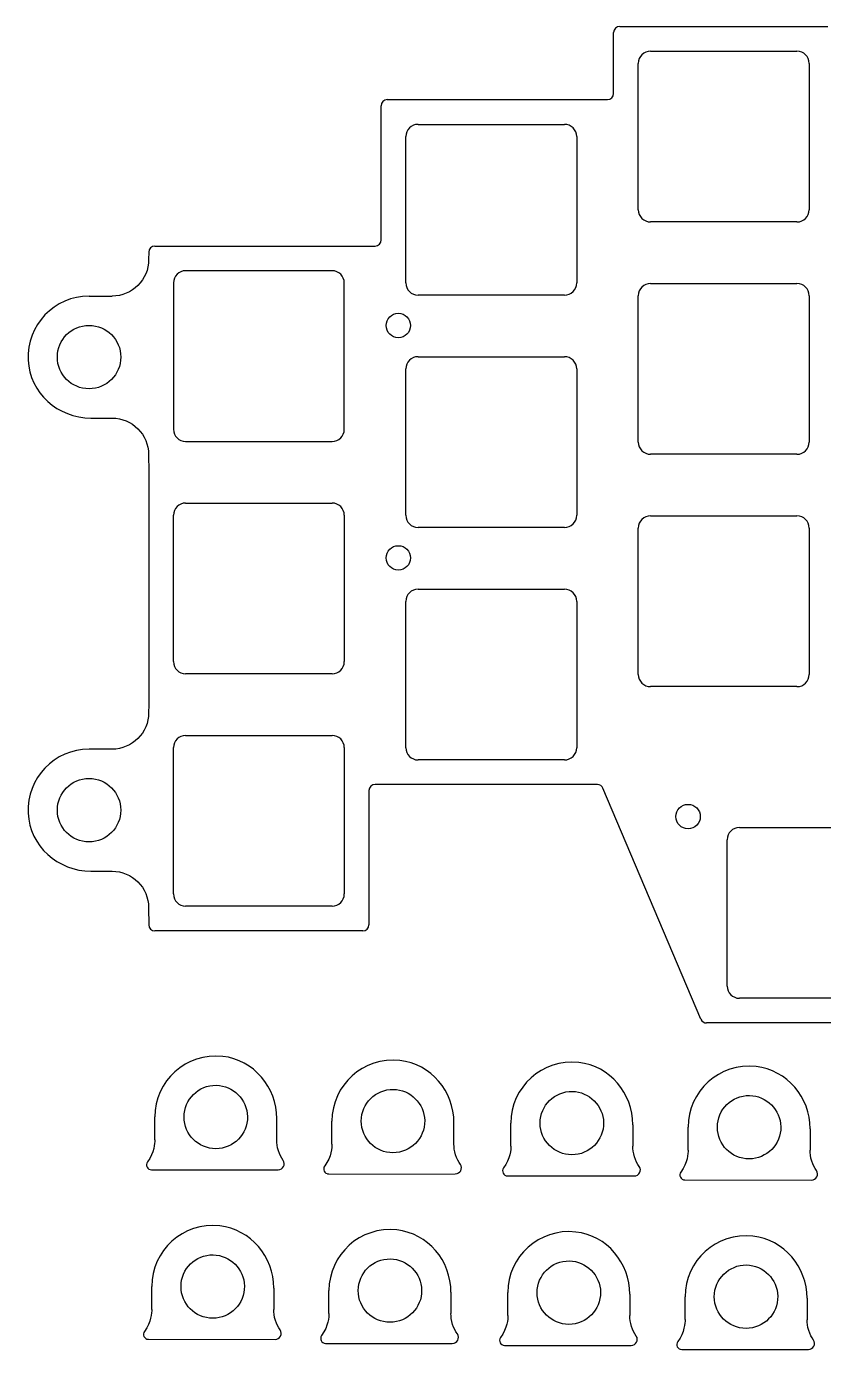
# Model space of a CAD drawing. Extents: x -57 to 196, y -181 to 29.
# Drawn here: x -57.1 to 8.2, y -80.4 to 28.1 of the extents above; entities that cross this region are included whole.
import ezdxf

# ---------------------------------------------------------------- set-up
doc = ezdxf.new("R2010")
doc.units = 0
for name, color, linetype in [('Edge206', 7, 'CONTINUOUS'), ('Edge207', 7, 'CONTINUOUS'), ('Edge208', 7, 'CONTINUOUS'), ('Edge210', 7, 'CONTINUOUS'), ('Edge211', 7, 'CONTINUOUS'), ('Edge213', 7, 'CONTINUOUS'), ('Edge214', 7, 'CONTINUOUS'), ('Edge216', 7, 'CONTINUOUS'), ('Edge217', 7, 'CONTINUOUS'), ('Edge218', 7, 'CONTINUOUS'), ('Edge219', 7, 'CONTINUOUS'), ('Edge220', 7, 'CONTINUOUS'), ('Edge221', 7, 'CONTINUOUS'), ('Edge222', 7, 'CONTINUOUS'), ('Edge224', 7, 'CONTINUOUS'), ('Edge225', 7, 'CONTINUOUS'), ('Edge227', 7, 'CONTINUOUS'), ('Edge228', 7, 'CONTINUOUS'), ('Edge230', 7, 'CONTINUOUS'), ('Edge231', 7, 'CONTINUOUS'), ('Edge232', 7, 'CONTINUOUS'), ('Edge234', 7, 'CONTINUOUS'), ('Edge235', 7, 'CONTINUOUS'), ('Edge237', 7, 'CONTINUOUS'), ('Edge238', 7, 'CONTINUOUS'), ('Edge240', 7, 'CONTINUOUS'), ('Edge241', 7, 'CONTINUOUS'), ('Edge242', 7, 'CONTINUOUS'), ('Edge243', 7, 'CONTINUOUS'), ('Edge244', 7, 'CONTINUOUS'), ('Edge245', 7, 'CONTINUOUS'), ('Edge246', 7, 'CONTINUOUS'), ('Edge247', 7, 'CONTINUOUS'), ('Edge248', 7, 'CONTINUOUS'), ('Edge249', 7, 'CONTINUOUS'), ('Edge250', 7, 'CONTINUOUS'), ('Edge251', 7, 'CONTINUOUS'), ('Edge252', 7, 'CONTINUOUS'), ('Edge253', 7, 'CONTINUOUS'), ('Edge254', 7, 'CONTINUOUS'), ('Edge256', 7, 'CONTINUOUS'), ('Edge257', 7, 'CONTINUOUS'), ('Edge259', 7, 'CONTINUOUS'), ('Edge260', 7, 'CONTINUOUS'), ('Edge262', 7, 'CONTINUOUS'), ('Edge263', 7, 'CONTINUOUS'), ('Edge264', 7, 'CONTINUOUS'), ('Edge265', 7, 'CONTINUOUS'), ('Edge266', 7, 'CONTINUOUS'), ('Edge267', 7, 'CONTINUOUS'), ('Edge268', 7, 'CONTINUOUS'), ('Edge269', 7, 'CONTINUOUS'), ('Edge270', 7, 'CONTINUOUS'), ('Edge271', 7, 'CONTINUOUS'), ('Edge272', 7, 'CONTINUOUS'), ('Edge274', 7, 'CONTINUOUS'), ('Edge275', 7, 'CONTINUOUS'), ('Edge277', 7, 'CONTINUOUS'), ('Edge278', 7, 'CONTINUOUS'), ('Edge280', 7, 'CONTINUOUS'), ('Edge281', 7, 'CONTINUOUS'), ('Edge282', 7, 'CONTINUOUS'), ('Edge284', 7, 'CONTINUOUS'), ('Edge285', 7, 'CONTINUOUS'), ('Edge287', 7, 'CONTINUOUS'), ('Edge288', 7, 'CONTINUOUS'), ('Edge290', 7, 'CONTINUOUS'), ('Edge291', 7, 'CONTINUOUS'), ('Edge292', 7, 'CONTINUOUS'), ('Edge294', 7, 'CONTINUOUS'), ('Edge295', 7, 'CONTINUOUS'), ('Edge297', 7, 'CONTINUOUS'), ('Edge298', 7, 'CONTINUOUS'), ('Edge300', 7, 'CONTINUOUS'), ('Edge301', 7, 'CONTINUOUS'), ('Edge302', 7, 'CONTINUOUS'), ('Edge304', 7, 'CONTINUOUS'), ('Edge305', 7, 'CONTINUOUS'), ('Edge307', 7, 'CONTINUOUS'), ('Edge308', 7, 'CONTINUOUS'), ('Edge310', 7, 'CONTINUOUS'), ('Edge311', 7, 'CONTINUOUS'), ('Edge312', 7, 'CONTINUOUS'), ('Edge313', 7, 'CONTINUOUS'), ('Edge314', 7, 'CONTINUOUS'), ('Edge315', 7, 'CONTINUOUS'), ('Edge316', 7, 'CONTINUOUS'), ('Edge317', 7, 'CONTINUOUS'), ('Edge407', 7, 'CONTINUOUS'), ('Edge409', 7, 'CONTINUOUS'), ('Edge410', 7, 'CONTINUOUS'), ('Edge412', 7, 'CONTINUOUS'), ('Edge415', 7, 'CONTINUOUS'), ('Edge417', 7, 'CONTINUOUS'), ('Edge418', 7, 'CONTINUOUS'), ('Edge420', 7, 'CONTINUOUS'), ('Line003', 7, 'CONTINUOUS'), ('Line015', 7, 'CONTINUOUS'), ('Line016', 7, 'CONTINUOUS'), ('Line017', 7, 'CONTINUOUS'), ('Line018', 7, 'CONTINUOUS'), ('Line019', 7, 'CONTINUOUS'), ('Line020', 7, 'CONTINUOUS'), ('Line021', 7, 'CONTINUOUS'), ('Line022', 7, 'CONTINUOUS'), ('Line023', 7, 'CONTINUOUS'), ('Line024', 7, 'CONTINUOUS'), ('Line025', 7, 'CONTINUOUS'), ('Line026', 7, 'CONTINUOUS'), ('Line027', 7, 'CONTINUOUS'), ('Line028', 7, 'CONTINUOUS'), ('Line029', 7, 'CONTINUOUS'), ('Line030', 7, 'CONTINUOUS'), ('Line031', 7, 'CONTINUOUS'), ('Line032', 7, 'CONTINUOUS'), ('Line033', 7, 'CONTINUOUS'), ('Line034', 7, 'CONTINUOUS'), ('Line035', 7, 'CONTINUOUS'), ('Line036', 7, 'CONTINUOUS'), ('Line037', 7, 'CONTINUOUS'), ('Line038', 7, 'CONTINUOUS'), ('Line063', 7, 'CONTINUOUS'), ('Line064', 7, 'CONTINUOUS'), ('Line065', 7, 'CONTINUOUS'), ('Line066', 7, 'CONTINUOUS'), ('Line067', 7, 'CONTINUOUS'), ('Line068', 7, 'CONTINUOUS'), ('Line069', 7, 'CONTINUOUS'), ('Line070', 7, 'CONTINUOUS'), ('Shape066', 7, 'CONTINUOUS'), ('Shape067', 7, 'CONTINUOUS'), ('Shape068', 7, 'CONTINUOUS'), ('Shape069', 7, 'CONTINUOUS'), ('Shape070', 7, 'CONTINUOUS'), ('Shape071', 7, 'CONTINUOUS'), ('Shape072', 7, 'CONTINUOUS'), ('Shape073', 7, 'CONTINUOUS'), ('Shape074', 7, 'CONTINUOUS'), ('Shape075', 7, 'CONTINUOUS'), ('Shape076', 7, 'CONTINUOUS'), ('Shape077', 7, 'CONTINUOUS'), ('Shape078', 7, 'CONTINUOUS'), ('Shape080', 7, 'CONTINUOUS'), ('Shape081', 7, 'CONTINUOUS'), ('Shape082', 7, 'CONTINUOUS'), ('Shape083', 7, 'CONTINUOUS'), ('Shape084', 7, 'CONTINUOUS'), ('Shape085', 7, 'CONTINUOUS'), ('Shape086', 7, 'CONTINUOUS'), ('Shape087', 7, 'CONTINUOUS'), ('Shape088', 7, 'CONTINUOUS'), ('Shape089', 7, 'CONTINUOUS'), ('Shape090', 7, 'CONTINUOUS'), ('Shape091', 7, 'CONTINUOUS'), ('Shape092', 7, 'CONTINUOUS'), ('Shape109', 7, 'CONTINUOUS'), ('Shape110', 7, 'CONTINUOUS'), ('Shape112', 7, 'CONTINUOUS'), ('Shape113', 7, 'CONTINUOUS'), ('Shape114', 7, 'CONTINUOUS'), ('Shape115', 7, 'CONTINUOUS'), ('Shape116', 7, 'CONTINUOUS'), ('Shape117', 7, 'CONTINUOUS'), ('Shape118', 7, 'CONTINUOUS'), ('Shape119', 7, 'CONTINUOUS'), ('Shape120', 7, 'CONTINUOUS'), ('Shape121', 7, 'CONTINUOUS'), ('Shape122', 7, 'CONTINUOUS'), ('Shape123', 7, 'CONTINUOUS'), ('Shape124', 7, 'CONTINUOUS'), ('Shape125', 7, 'CONTINUOUS'), ('Shape126', 7, 'CONTINUOUS'), ('Shape127', 7, 'CONTINUOUS'), ('Shape128', 7, 'CONTINUOUS'), ('Shape129', 7, 'CONTINUOUS'), ('Shape130', 7, 'CONTINUOUS'), ('Shape131', 7, 'CONTINUOUS'), ('Shape132', 7, 'CONTINUOUS'), ('Shape133', 7, 'CONTINUOUS'), ('Shape134', 7, 'CONTINUOUS'), ('Shape135', 7, 'CONTINUOUS'), ('Shape136', 7, 'CONTINUOUS'), ('Shape137', 7, 'CONTINUOUS'), ('Shape138', 7, 'CONTINUOUS'), ('Shape139', 7, 'CONTINUOUS'), ('Shape140', 7, 'CONTINUOUS'), ('Shape144', 7, 'CONTINUOUS'), ('Shape193', 7, 'CONTINUOUS'), ('Shape194', 7, 'CONTINUOUS'), ('Shape195', 7, 'CONTINUOUS'), ('Shape196', 7, 'CONTINUOUS'), ('Shape197', 7, 'CONTINUOUS'), ('Shape198', 7, 'CONTINUOUS'), ('Shape199', 7, 'CONTINUOUS'), ('Shape200', 7, 'CONTINUOUS'), ('Shape201', 7, 'CONTINUOUS'), ('Shape202', 7, 'CONTINUOUS'), ('Shape203', 7, 'CONTINUOUS'), ('Shape204', 7, 'CONTINUOUS'), ('Shape205', 7, 'CONTINUOUS'), ('Shape206', 7, 'CONTINUOUS'), ('Shape207', 7, 'CONTINUOUS'), ('Shape208', 7, 'CONTINUOUS'), ('Shape209', 7, 'CONTINUOUS'), ('Shape210', 7, 'CONTINUOUS'), ('Shape211', 7, 'CONTINUOUS'), ('Shape212', 7, 'CONTINUOUS'), ('Shape213', 7, 'CONTINUOUS'), ('Shape214', 7, 'CONTINUOUS'), ('Shape215', 7, 'CONTINUOUS'), ('Shape216', 7, 'CONTINUOUS'), ('Shape217', 7, 'CONTINUOUS'), ('Shape218', 7, 'CONTINUOUS'), ('Shape219', 7, 'CONTINUOUS'), ('Shape220', 7, 'CONTINUOUS'), ('Shape221', 7, 'CONTINUOUS'), ('Shape222', 7, 'CONTINUOUS'), ('Shape223', 7, 'CONTINUOUS'), ('Shape224', 7, 'CONTINUOUS'), ('Shape225', 7, 'CONTINUOUS'), ('Shape226', 7, 'CONTINUOUS'), ('Shape227', 7, 'CONTINUOUS'), ('Shape228', 7, 'CONTINUOUS'), ('Shape229', 7, 'CONTINUOUS'), ('Shape230', 7, 'CONTINUOUS'), ('Shape231', 7, 'CONTINUOUS'), ('Shape232', 7, 'CONTINUOUS'), ('Shape249', 7, 'CONTINUOUS'), ('Shape250', 7, 'CONTINUOUS'), ('Shape251', 7, 'CONTINUOUS'), ('Shape252', 7, 'CONTINUOUS'), ('Shape253', 7, 'CONTINUOUS'), ('Shape254', 7, 'CONTINUOUS'), ('Shape255', 7, 'CONTINUOUS'), ('Shape256', 7, 'CONTINUOUS'), ('Wire008', 7, 'CONTINUOUS'), ('Wire010', 7, 'CONTINUOUS')]:
    doc.layers.add(name, color=color, linetype=linetype)

msp = doc.modelspace()

# ---------------------------------------------------------------- linework, layer by layer
at = {"layer": 'Edge206'}
msp.add_open_spline([(-36.5238, -65.6662), (-36.1252, -65.6662), (-35.8775, -65.2164), (-36.1072, -64.8904)], degree=3, dxfattribs=at)
at = {"layer": 'Edge207'}
msp.add_open_spline([(-36.1072, -64.8904), (-36.2638, -64.6689), (-36.4014, -64.4103), (-36.4974, -64.1108)], degree=3, dxfattribs=at)
at = {"layer": 'Edge208'}
msp.add_open_spline([(-36.4974, -64.1108), (-36.6036, -63.7785), (-36.6332, -63.4709), (-36.6321, -63.2186)], degree=3, dxfattribs=at)
at = {"layer": 'Edge210'}
msp.add_open_spline([(-36.6321, -61.4653), (-36.6321, -58.8985), (-38.5124, -56.6467), (-41.0634, -56.3652)], degree=3, dxfattribs=at)
at = {"layer": 'Edge211'}
msp.add_open_spline([(-41.0634, -56.3652), (-44.0793, -56.0325), (-46.632, -58.3852), (-46.632, -61.3341)], degree=3, dxfattribs=at)
at = {"layer": 'Edge213'}
msp.add_open_spline([(-46.632, -63.2162), (-46.6323, -63.4726), (-46.6655, -64.2572), (-47.2282, -65.0111)], degree=3, dxfattribs=at)
at = {"layer": 'Edge214'}
msp.add_open_spline([(-47.2282, -65.0111), (-47.4292, -65.2796), (-47.2377, -65.6627), (-46.9018, -65.6627)], degree=3, dxfattribs=at)
at = {"layer": 'Edge216'}
msp.add_open_spline([(-29.9568, -75.5662), (-29.9568, -74.118), (-28.7729, -72.9461), (-27.3198, -72.9665)], degree=3, dxfattribs=at)
at = {"layer": 'Edge217'}
msp.add_open_spline([(-27.3198, -72.9665), (-25.939, -72.9856), (-24.7763, -74.1484), (-24.7572, -75.5291)], degree=3, dxfattribs=at)
at = {"layer": 'Edge218'}
msp.add_open_spline([(-24.7572, -75.5291), (-24.7367, -76.9822), (-25.9083, -78.1661), (-27.3568, -78.1661)], degree=3, dxfattribs=at)
at = {"layer": 'Edge219'}
msp.add_open_spline([(-27.3568, -78.1661), (-28.7926, -78.1661), (-29.9568, -77.002), (-29.9568, -75.5662)], degree=3, dxfattribs=at)
at = {"layer": 'Edge220'}
msp.add_open_spline([(6.93741, -80.3993), (7.3364, -80.3993), (7.58405, -79.9495), (7.35439, -79.6235)], degree=3, dxfattribs=at)
at = {"layer": 'Edge221'}
msp.add_open_spline([(7.35439, -79.6235), (7.19776, -79.402), (7.05982, -79.1431), (6.96422, -78.8443)], degree=3, dxfattribs=at)
at = {"layer": 'Edge222'}
msp.add_open_spline([(6.96422, -78.8443), (6.85803, -78.5112), (6.82805, -78.2036), (6.82911, -77.9517)], degree=3, dxfattribs=at)
at = {"layer": 'Edge224'}
msp.add_open_spline([(6.82911, -76.1984), (6.82911, -73.6316), (4.94915, -71.3798), (2.39822, -71.0983)], degree=3, dxfattribs=at)
at = {"layer": 'Edge225'}
msp.add_open_spline([(2.39822, -71.0983), (-0.61803, -70.7656), (-3.17038, -73.1183), (-3.17038, -76.0668)], degree=3, dxfattribs=at)
at = {"layer": 'Edge227'}
msp.add_open_spline([(-3.17038, -77.9493), (-3.17073, -78.2054), (-3.20389, -78.9903), (-3.76658, -79.7442)], degree=3, dxfattribs=at)
at = {"layer": 'Edge228'}
msp.add_open_spline([(-3.76658, -79.7442), (-3.96766, -80.0127), (-3.7761, -80.3958), (-3.44061, -80.3958)], degree=3, dxfattribs=at)
at = {"layer": 'Edge230'}
msp.add_open_spline([(-36.7726, -79.5646), (-36.3736, -79.5649), (-36.1259, -79.1151), (-36.3559, -78.7891)], degree=3, dxfattribs=at)
at = {"layer": 'Edge231'}
msp.add_open_spline([(-36.3559, -78.7891), (-36.5126, -78.5676), (-36.6502, -78.3087), (-36.7458, -78.0095)], degree=3, dxfattribs=at)
at = {"layer": 'Edge232'}
msp.add_open_spline([(-36.7458, -78.0095), (-36.8519, -77.6768), (-36.8819, -77.3692), (-36.8809, -77.1173)], degree=3, dxfattribs=at)
at = {"layer": 'Edge234'}
msp.add_open_spline([(-36.8809, -75.3637), (-36.8809, -72.7972), (-38.7608, -70.5454), (-41.3121, -70.2639)], degree=3, dxfattribs=at)
at = {"layer": 'Edge235'}
msp.add_open_spline([(-41.3121, -70.2639), (-44.328, -69.9309), (-46.8807, -72.2836), (-46.8807, -75.2324)], degree=3, dxfattribs=at)
at = {"layer": 'Edge237'}
msp.add_open_spline([(-46.8807, -77.1149), (-46.8807, -77.371), (-46.9142, -78.1559), (-47.4766, -78.9098)], degree=3, dxfattribs=at)
at = {"layer": 'Edge238'}
msp.add_open_spline([(-47.4766, -78.9098), (-47.678, -79.1779), (-47.4864, -79.561), (-47.1506, -79.561)], degree=3, dxfattribs=at)
at = {"layer": 'Edge240'}
msp.add_open_spline([(-15.2945, -75.7331), (-15.2945, -74.285), (-14.1105, -73.113), (-12.6575, -73.1335)], degree=3, dxfattribs=at)
at = {"layer": 'Edge241'}
msp.add_open_spline([(-12.6575, -73.1335), (-11.2767, -73.1525), (-10.1139, -74.3153), (-10.0949, -75.6961)], degree=3, dxfattribs=at)
at = {"layer": 'Edge242'}
msp.add_open_spline([(-10.0949, -75.6961), (-10.0744, -77.1492), (-11.246, -78.3334), (-12.6945, -78.3334)], degree=3, dxfattribs=at)
at = {"layer": 'Edge243'}
msp.add_open_spline([(-12.6945, -78.3334), (-14.1303, -78.3334), (-15.2945, -77.1689), (-15.2945, -75.7331)], degree=3, dxfattribs=at)
at = {"layer": 'Edge244'}
msp.add_open_spline([(-29.7084, -61.6678), (-29.7084, -60.2197), (-28.5241, -59.0477), (-27.071, -59.0678)], degree=3, dxfattribs=at)
at = {"layer": 'Edge245'}
msp.add_open_spline([(-27.071, -59.0678), (-25.6903, -59.0872), (-24.5275, -60.25), (-24.5085, -61.6308)], degree=3, dxfattribs=at)
at = {"layer": 'Edge246'}
msp.add_open_spline([(-24.5085, -61.6308), (-24.4884, -63.0835), (-25.6599, -64.2678), (-27.1084, -64.2678)], degree=3, dxfattribs=at)
at = {"layer": 'Edge247'}
msp.add_open_spline([(-27.1084, -64.2678), (-28.5442, -64.2678), (-29.7084, -63.1036), (-29.7084, -61.6678)], degree=3, dxfattribs=at)
at = {"layer": 'Edge248'}
msp.add_open_spline([(-0.5219, -62.1686), (-0.5219, -60.7204), (0.66202, -59.5485), (2.11511, -59.5686)], degree=3, dxfattribs=at)
at = {"layer": 'Edge249'}
msp.add_open_spline([(2.11511, -59.5686), (3.49588, -59.588), (4.65864, -60.7507), (4.67769, -62.1315)], degree=3, dxfattribs=at)
at = {"layer": 'Edge250'}
msp.add_open_spline([(4.67769, -62.1315), (4.69815, -63.5842), (3.52658, -64.7685), (2.07807, -64.7685)], degree=3, dxfattribs=at)
at = {"layer": 'Edge251'}
msp.add_open_spline([(2.07807, -64.7685), (0.64226, -64.7685), (-0.5219, -63.6044), (-0.5219, -62.1686)], degree=3, dxfattribs=at)
at = {"layer": 'Edge252'}
msp.add_open_spline([(-22.2487, -79.8984), (-21.8498, -79.8987), (-21.6021, -79.4489), (-21.8321, -79.123)], degree=3, dxfattribs=at)
at = {"layer": 'Edge253'}
msp.add_open_spline([(-21.8321, -79.123), (-21.9887, -78.9014), (-22.1263, -78.6425), (-22.2219, -78.3433)], degree=3, dxfattribs=at)
at = {"layer": 'Edge254'}
msp.add_open_spline([(-22.2219, -78.3433), (-22.3281, -78.0107), (-22.3581, -77.703), (-22.357, -77.4512)], degree=3, dxfattribs=at)
at = {"layer": 'Edge256'}
msp.add_open_spline([(-22.357, -75.6975), (-22.357, -73.131), (-24.2374, -70.8793), (-26.7883, -70.5978)], degree=3, dxfattribs=at)
at = {"layer": 'Edge257'}
msp.add_open_spline([(-26.7883, -70.5978), (-29.8042, -70.2647), (-32.3569, -72.6174), (-32.3569, -75.5663)], degree=3, dxfattribs=at)
at = {"layer": 'Edge259'}
msp.add_open_spline([(-32.3569, -77.4487), (-32.3569, -77.7048), (-32.3904, -78.4897), (-32.9531, -79.2436)], degree=3, dxfattribs=at)
at = {"layer": 'Edge260'}
msp.add_open_spline([(-32.9531, -79.2436), (-33.1538, -79.5117), (-32.9623, -79.8949), (-32.6268, -79.8952)], degree=3, dxfattribs=at)
at = {"layer": 'Edge262'}
msp.add_open_spline([(-44.4808, -75.2324), (-44.4808, -73.7842), (-43.2965, -72.6123), (-41.8438, -72.6328)], degree=3, dxfattribs=at)
at = {"layer": 'Edge263'}
msp.add_open_spline([(-41.8438, -72.6328), (-40.463, -72.6518), (-39.3003, -73.8146), (-39.2809, -75.1953)], degree=3, dxfattribs=at)
at = {"layer": 'Edge264'}
msp.add_open_spline([(-39.2809, -75.1953), (-39.2607, -76.6484), (-40.4323, -77.8323), (-41.8808, -77.8323)], degree=3, dxfattribs=at)
at = {"layer": 'Edge265'}
msp.add_open_spline([(-41.8808, -77.8323), (-43.3166, -77.8323), (-44.4808, -76.6682), (-44.4808, -75.2324)], degree=3, dxfattribs=at)
at = {"layer": 'Edge266'}
msp.add_open_spline([(-15.0457, -61.8347), (-15.0457, -60.3866), (-13.8618, -59.2146), (-12.4087, -59.2347)], degree=3, dxfattribs=at)
at = {"layer": 'Edge267'}
msp.add_open_spline([(-12.4087, -59.2347), (-11.0279, -59.2541), (-9.86519, -60.4169), (-9.84614, -61.7977)], degree=3, dxfattribs=at)
at = {"layer": 'Edge268'}
msp.add_open_spline([(-9.84614, -61.7977), (-9.82567, -63.2504), (-10.9972, -64.4347), (-12.4458, -64.4347)], degree=3, dxfattribs=at)
at = {"layer": 'Edge269'}
msp.add_open_spline([(-12.4458, -64.4347), (-13.8816, -64.4347), (-15.0457, -63.2705), (-15.0457, -61.8347)], degree=3, dxfattribs=at)
at = {"layer": 'Edge270'}
msp.add_open_spline([(-7.33767, -66.1669), (-6.93868, -66.1669), (-6.69103, -65.7171), (-6.92104, -65.3912)], degree=3, dxfattribs=at)
at = {"layer": 'Edge271'}
msp.add_open_spline([(-6.92104, -65.3912), (-7.07768, -65.1696), (-7.21526, -64.911), (-7.31086, -64.6119)], degree=3, dxfattribs=at)
at = {"layer": 'Edge272'}
msp.add_open_spline([(-7.31086, -64.6119), (-7.41705, -64.2792), (-7.44704, -63.9716), (-7.44598, -63.7194)], degree=3, dxfattribs=at)
at = {"layer": 'Edge274'}
msp.add_open_spline([(-7.44598, -61.9661), (-7.44598, -59.3992), (-9.32628, -57.1478), (-11.8772, -56.8663)], degree=3, dxfattribs=at)
at = {"layer": 'Edge275'}
msp.add_open_spline([(-11.8772, -56.8663), (-14.8931, -56.5333), (-17.4458, -58.886), (-17.4458, -61.8348)], degree=3, dxfattribs=at)
at = {"layer": 'Edge277'}
msp.add_open_spline([(-17.4458, -63.7169), (-17.4458, -63.9734), (-17.4793, -64.7579), (-18.0417, -65.5118)], degree=3, dxfattribs=at)
at = {"layer": 'Edge278'}
msp.add_open_spline([(-18.0417, -65.5118), (-18.2427, -65.7806), (-18.0512, -66.1634), (-17.7157, -66.1638)], degree=3, dxfattribs=at)
at = {"layer": 'Edge280'}
msp.add_open_spline([(-22, -66), (-21.6014, -66), (-21.3537, -65.5502), (-21.5834, -65.2242)], degree=3, dxfattribs=at)
at = {"layer": 'Edge281'}
msp.add_open_spline([(-21.5834, -65.2242), (-21.74, -65.0027), (-21.8776, -64.7441), (-21.9735, -64.4446)], degree=3, dxfattribs=at)
at = {"layer": 'Edge282'}
msp.add_open_spline([(-21.9735, -64.4446), (-22.0797, -64.1123), (-22.1097, -63.8047), (-22.1083, -63.5524)], degree=3, dxfattribs=at)
at = {"layer": 'Edge284'}
msp.add_open_spline([(-22.1083, -61.7991), (-22.1083, -59.2323), (-23.9886, -56.9805), (-26.5395, -56.6994)], degree=3, dxfattribs=at)
at = {"layer": 'Edge285'}
msp.add_open_spline([(-26.5395, -56.6994), (-29.5558, -56.3663), (-32.1081, -58.719), (-32.1081, -61.6679)], degree=3, dxfattribs=at)
at = {"layer": 'Edge287'}
msp.add_open_spline([(-32.1081, -63.55), (-32.1085, -63.8064), (-32.1417, -64.591), (-32.7043, -65.3449)], degree=3, dxfattribs=at)
at = {"layer": 'Edge288'}
msp.add_open_spline([(-32.7043, -65.3449), (-32.9054, -65.6137), (-32.7139, -65.9965), (-32.3784, -65.9968)], degree=3, dxfattribs=at)
at = {"layer": 'Edge290'}
msp.add_open_spline([(7.18615, -66.5008), (7.58514, -66.5008), (7.83279, -66.051), (7.60278, -65.7254)], degree=3, dxfattribs=at)
at = {"layer": 'Edge291'}
msp.add_open_spline([(7.60278, -65.7254), (7.44615, -65.5035), (7.30857, -65.2449), (7.21296, -64.9457)], degree=3, dxfattribs=at)
at = {"layer": 'Edge292'}
msp.add_open_spline([(7.21296, -64.9457), (7.10678, -64.6131), (7.07679, -64.3054), (7.07785, -64.0532)], degree=3, dxfattribs=at)
at = {"layer": 'Edge294'}
msp.add_open_spline([(7.07785, -62.2999), (7.07785, -59.7331), (5.19754, -57.4817), (2.64661, -57.2001)], degree=3, dxfattribs=at)
at = {"layer": 'Edge295'}
msp.add_open_spline([(2.64661, -57.2001), (-0.36929, -56.8671), (-2.92199, -59.2198), (-2.92199, -62.1687)], degree=3, dxfattribs=at)
at = {"layer": 'Edge297'}
msp.add_open_spline([(-2.92199, -64.0511), (-2.92199, -64.3072), (-2.9555, -65.0918), (-3.51783, -65.8457)], degree=3, dxfattribs=at)
at = {"layer": 'Edge298'}
msp.add_open_spline([(-3.51783, -65.8457), (-3.71891, -66.1145), (-3.52736, -66.4972), (-3.19186, -66.4976)], degree=3, dxfattribs=at)
at = {"layer": 'Edge300'}
msp.add_open_spline([(-7.58642, -80.0655), (-7.18743, -80.0655), (-6.93978, -79.6157), (-7.16943, -79.2897)], degree=3, dxfattribs=at)
at = {"layer": 'Edge301'}
msp.add_open_spline([(-7.16943, -79.2897), (-7.32607, -79.0682), (-7.464, -78.8093), (-7.55961, -78.5101)], degree=3, dxfattribs=at)
at = {"layer": 'Edge302'}
msp.add_open_spline([(-7.55961, -78.5101), (-7.66579, -78.1774), (-7.69578, -77.8698), (-7.69472, -77.6179)], degree=3, dxfattribs=at)
at = {"layer": 'Edge304'}
msp.add_open_spline([(-7.69472, -75.8646), (-7.69472, -73.2978), (-9.57467, -71.046), (-12.1256, -70.7645)], degree=3, dxfattribs=at)
at = {"layer": 'Edge305'}
msp.add_open_spline([(-12.1256, -70.7645), (-15.1419, -70.4318), (-17.6942, -72.7845), (-17.6942, -75.733)], degree=3, dxfattribs=at)
at = {"layer": 'Edge307'}
msp.add_open_spline([(-17.6942, -77.6155), (-17.6946, -77.8716), (-17.7277, -78.6565), (-18.2904, -79.4104)], degree=3, dxfattribs=at)
at = {"layer": 'Edge308'}
msp.add_open_spline([(-18.2904, -79.4104), (-18.4915, -79.6789), (-18.2999, -80.062), (-17.9644, -80.062)], degree=3, dxfattribs=at)
at = {"layer": 'Edge310'}
msp.add_open_spline([(-0.77065, -76.0669), (-0.77065, -74.6188), (0.41328, -73.4469), (1.86637, -73.4673)], degree=3, dxfattribs=at)
at = {"layer": 'Edge311'}
msp.add_open_spline([(1.86637, -73.4673), (3.24714, -73.4864), (4.4099, -74.6491), (4.42895, -76.0299)], degree=3, dxfattribs=at)
at = {"layer": 'Edge312'}
msp.add_open_spline([(4.42895, -76.0299), (4.44941, -77.4826), (3.27783, -78.6673), (1.82933, -78.6673)], degree=3, dxfattribs=at)
at = {"layer": 'Edge313'}
msp.add_open_spline([(1.82933, -78.6673), (0.39352, -78.6673), (-0.77065, -77.5031), (-0.77065, -76.0669)], degree=3, dxfattribs=at)
at = {"layer": 'Edge314'}
msp.add_open_spline([(-44.2321, -61.334), (-44.2321, -59.8858), (-43.0481, -58.7139), (-41.595, -58.734)], degree=3, dxfattribs=at)
at = {"layer": 'Edge315'}
msp.add_open_spline([(-41.595, -58.734), (-40.2143, -58.7534), (-39.0515, -59.9162), (-39.0325, -61.2969)], degree=3, dxfattribs=at)
at = {"layer": 'Edge316'}
msp.add_open_spline([(-39.0325, -61.2969), (-39.012, -62.7497), (-40.1839, -63.934), (-41.6321, -63.934)], degree=3, dxfattribs=at)
at = {"layer": 'Edge317'}
msp.add_open_spline([(-41.6321, -63.934), (-43.0679, -63.934), (-44.2321, -62.7698), (-44.2321, -61.334)], degree=3, dxfattribs=at)
at = {"layer": 'Edge407'}
msp.add_open_spline([(-47.1324, 8.96752), (-47.1338, 7.31123), (-48.4765, 5.96996), (-50.1324, 5.96996)], degree=3, dxfattribs=at)
at = {"layer": 'Edge409'}
msp.add_open_spline([(-52.017, 5.96996), (-54.8582, 5.96996), (-57.1464, 3.5993), (-57.0109, 0.72804)], degree=3, dxfattribs=at)
at = {"layer": 'Edge410'}
msp.add_open_spline([(-57.0109, 0.72804), (-56.8846, -1.96154), (-54.5679, -4.03023), (-51.8755, -4.03023)], degree=3, dxfattribs=at)
at = {"layer": 'Edge412'}
msp.add_open_spline([(-50.1328, -4.03023), (-48.4768, -4.03023), (-47.1338, -5.37255), (-47.1328, -7.02849)], degree=3, dxfattribs=at)
at = {"layer": 'Edge415'}
msp.add_open_spline([(-47.1324, -28.1813), (-47.1338, -29.8376), (-48.4765, -31.1788), (-50.1324, -31.1788)], degree=3, dxfattribs=at)
at = {"layer": 'Edge417'}
msp.add_open_spline([(-52.017, -31.1788), (-54.8582, -31.1788), (-57.1464, -33.5495), (-57.0109, -36.4208)], degree=3, dxfattribs=at)
at = {"layer": 'Edge418'}
msp.add_open_spline([(-57.0109, -36.4208), (-56.8846, -39.1103), (-54.5679, -41.179), (-51.8755, -41.179)], degree=3, dxfattribs=at)
at = {"layer": 'Edge420'}
msp.add_open_spline([(-50.1328, -41.179), (-48.4768, -41.179), (-47.1338, -42.5214), (-47.1328, -44.1773)], degree=3, dxfattribs=at)
at = {"layer": 'Line003'}
msp.add_line((-47.125, -8.42619), (-47.125, -27.5738), dxfattribs=at)
at = {"layer": 'Line015'}
msp.add_line((-46.632, -63.2162), (-46.632, -61.3341), dxfattribs=at)
at = {"layer": 'Line016'}
msp.add_line((-36.6321, -63.2186), (-36.6321, -61.4653), dxfattribs=at)
at = {"layer": 'Line017'}
msp.add_line((-46.9018, -65.6627), (-36.5238, -65.6662), dxfattribs=at)
at = {"layer": 'Line018'}
msp.add_line((-32.1081, -63.55), (-32.1081, -61.6679), dxfattribs=at)
at = {"layer": 'Line019'}
msp.add_line((-22.1083, -63.5524), (-22.1083, -61.7991), dxfattribs=at)
at = {"layer": 'Line020'}
msp.add_line((-32.4441, -66.0331), (-22, -66), dxfattribs=at)
at = {"layer": 'Line021'}
msp.add_line((-17.4458, -63.7169), (-17.4458, -61.8348), dxfattribs=at)
at = {"layer": 'Line022'}
msp.add_line((-7.44598, -61.9661), (-7.44598, -63.7194), dxfattribs=at)
at = {"layer": 'Line023'}
msp.add_line((-17.7157, -66.1638), (-7.33767, -66.1669), dxfattribs=at)
at = {"layer": 'Line024'}
msp.add_line((-2.92199, -64.0511), (-2.92199, -62.1687), dxfattribs=at)
at = {"layer": 'Line025'}
msp.add_line((7.07785, -62.2999), (7.07785, -64.0532), dxfattribs=at)
at = {"layer": 'Line026'}
msp.add_line((-3.19186, -66.4976), (7.18615, -66.5008), dxfattribs=at)
at = {"layer": 'Line027'}
msp.add_line((-46.8807, -77.1149), (-46.8807, -75.2324), dxfattribs=at)
at = {"layer": 'Line028'}
msp.add_line((-36.8809, -75.3637), (-36.8809, -77.1173), dxfattribs=at)
at = {"layer": 'Line029'}
msp.add_line((-47.1506, -79.561), (-36.7726, -79.5646), dxfattribs=at)
at = {"layer": 'Line030'}
msp.add_line((-32.3569, -77.4487), (-32.3569, -75.5663), dxfattribs=at)
at = {"layer": 'Line031'}
msp.add_line((-22.357, -75.6975), (-22.357, -77.4512), dxfattribs=at)
at = {"layer": 'Line032'}
msp.add_line((-32.6268, -79.8952), (-22.2487, -79.8984), dxfattribs=at)
at = {"layer": 'Line033'}
msp.add_line((-17.6942, -77.6155), (-17.6942, -75.733), dxfattribs=at)
at = {"layer": 'Line034'}
msp.add_line((-7.69472, -75.8646), (-7.69472, -77.6179), dxfattribs=at)
at = {"layer": 'Line035'}
msp.add_line((-17.9644, -80.062), (-7.58642, -80.0655), dxfattribs=at)
at = {"layer": 'Line036'}
msp.add_line((-3.17038, -77.9493), (-3.17038, -76.0668), dxfattribs=at)
at = {"layer": 'Line037'}
msp.add_line((6.82911, -76.1984), (6.82911, -77.9517), dxfattribs=at)
at = {"layer": 'Line038'}
msp.add_line((-3.44061, -80.3958), (6.93741, -80.3993), dxfattribs=at)
at = {"layer": 'Line063'}
msp.add_line((-52.017, 5.96996), (-50.1324, 5.96996), dxfattribs=at)
at = {"layer": 'Line064'}
msp.add_line((-47.125, 9.575), (-47.1324, 8.96752), dxfattribs=at)
at = {"layer": 'Line065'}
msp.add_line((-51.8755, -4.03023), (-50.1328, -4.03023), dxfattribs=at)
at = {"layer": 'Line066'}
msp.add_line((-47.1328, -7.02849), (-47.125, -8.42619), dxfattribs=at)
at = {"layer": 'Line067'}
msp.add_line((-47.125, -27.5738), (-47.1324, -28.1813), dxfattribs=at)
at = {"layer": 'Line068'}
msp.add_line((-50.1324, -31.1788), (-52.017, -31.1788), dxfattribs=at)
at = {"layer": 'Line069'}
msp.add_line((-51.8755, -41.179), (-50.1328, -41.179), dxfattribs=at)
at = {"layer": 'Line070'}
msp.add_line((-47.1328, -44.1773), (-47.125, -45.575), dxfattribs=at)
at = {"layer": 'Shape066'}
msp.add_line((16.6134, -53.625), (7.28589, -53.625), dxfattribs=at)
at = {"layer": 'Shape067'}
msp.add_line((7.28589, -53.625), (-1.40797, -53.625), dxfattribs=at)
at = {"layer": 'Shape068'}
msp.add_arc((-1.40797, -53.125), 0.5, -157.031, -90, dxfattribs=at)
at = {"layer": 'Shape069'}
msp.add_line((-1.86833, -53.3201), (-9.89578, -34.3799), dxfattribs=at)
at = {"layer": 'Shape070'}
msp.add_arc((-10.3561, -34.575), 0.5, 22.9687, 90, dxfattribs=at)
at = {"layer": 'Shape071'}
msp.add_line((-10.3561, -34.075), (-19.05, -34.075), dxfattribs=at)
at = {"layer": 'Shape072'}
msp.add_line((-19.05, -34.075), (-28.575, -34.075), dxfattribs=at)
at = {"layer": 'Shape073'}
msp.add_arc((-28.575, -34.575), 0.5, 90, 180, dxfattribs=at)
at = {"layer": 'Shape074'}
msp.add_line((-29.075, -34.575), (-29.075, -45.575), dxfattribs=at)
at = {"layer": 'Shape075'}
msp.add_arc((-29.575, -45.575), 0.5, -90, 0, dxfattribs=at)
at = {"layer": 'Shape076'}
msp.add_line((-29.575, -46.075), (-38.1, -46.075), dxfattribs=at)
at = {"layer": 'Shape077'}
msp.add_line((-38.1, -46.075), (-46.625, -46.075), dxfattribs=at)
at = {"layer": 'Shape078'}
msp.add_arc((-46.625, -45.575), 0.5, 180, -90, dxfattribs=at)
at = {"layer": 'Shape080'}
msp.add_arc((-46.625, 9.575), 0.5, 90, 180, dxfattribs=at)
at = {"layer": 'Shape081'}
msp.add_line((-46.625, 10.075), (-38.1, 10.075), dxfattribs=at)
at = {"layer": 'Shape082'}
msp.add_line((-38.1, 10.075), (-28.575, 10.075), dxfattribs=at)
at = {"layer": 'Shape083'}
msp.add_arc((-28.575, 10.575), 0.5, -90, 0, dxfattribs=at)
at = {"layer": 'Shape084'}
msp.add_line((-28.075, 10.575), (-28.075, 21.575), dxfattribs=at)
at = {"layer": 'Shape085'}
msp.add_arc((-27.575, 21.575), 0.5, 90, 180, dxfattribs=at)
at = {"layer": 'Shape086'}
msp.add_line((-27.575, 22.075), (-19.05, 22.075), dxfattribs=at)
at = {"layer": 'Shape087'}
msp.add_line((-19.05, 22.075), (-9.525, 22.075), dxfattribs=at)
at = {"layer": 'Shape088'}
msp.add_arc((-9.525, 22.575), 0.5, -90, 0, dxfattribs=at)
at = {"layer": 'Shape089'}
msp.add_line((-9.025, 22.575), (-9.025, 27.575), dxfattribs=at)
at = {"layer": 'Shape090'}
msp.add_arc((-8.525, 27.575), 0.5, 90, 180, dxfattribs=at)
at = {"layer": 'Shape091'}
msp.add_line((-8.525, 28.075), (0, 28.075), dxfattribs=at)
at = {"layer": 'Shape092'}
msp.add_line((0, 28.075), (8.525, 28.075), dxfattribs=at)
at = {"layer": 'Shape109'}
msp.add_circle((-26.67, 3.556), 1, dxfattribs=at)
at = {"layer": 'Shape110'}
msp.add_circle((-2.921, -36.703), 1, dxfattribs=at)
at = {"layer": 'Shape112'}
msp.add_circle((-26.67, -15.494), 1, dxfattribs=at)
at = {"layer": 'Shape113'}
msp.add_arc((-6, -6), 1, 180, -90, dxfattribs=at)
at = {"layer": 'Shape114'}
msp.add_line((-7, -6), (-7, 6), dxfattribs=at)
at = {"layer": 'Shape115'}
msp.add_arc((-6, 6), 1, 90, 180, dxfattribs=at)
at = {"layer": 'Shape116'}
msp.add_line((-6, 7), (6, 7), dxfattribs=at)
at = {"layer": 'Shape117'}
msp.add_arc((6, 6), 1, 0, 90, dxfattribs=at)
at = {"layer": 'Shape118'}
msp.add_line((7, 6), (7, -6), dxfattribs=at)
at = {"layer": 'Shape119'}
msp.add_arc((6, -6), 1, -90, 0, dxfattribs=at)
at = {"layer": 'Shape120'}
msp.add_line((6, -7), (-6, -7), dxfattribs=at)
at = {"layer": 'Shape121'}
msp.add_arc((-6, 13.05), 1, 180, -90, dxfattribs=at)
at = {"layer": 'Shape122'}
msp.add_line((-7, 13.05), (-7, 25.05), dxfattribs=at)
at = {"layer": 'Shape123'}
msp.add_arc((-6, 25.05), 1, 90, 180, dxfattribs=at)
at = {"layer": 'Shape124'}
msp.add_line((-6, 26.05), (6, 26.05), dxfattribs=at)
at = {"layer": 'Shape125'}
msp.add_arc((6, 25.05), 1, 0, 90, dxfattribs=at)
at = {"layer": 'Shape126'}
msp.add_line((7, 25.05), (7, 13.05), dxfattribs=at)
at = {"layer": 'Shape127'}
msp.add_arc((6, 13.05), 1, -90, 0, dxfattribs=at)
at = {"layer": 'Shape128'}
msp.add_line((6, 12.05), (-6, 12.05), dxfattribs=at)
at = {"layer": 'Shape129'}
msp.add_arc((-6, -25.05), 1, 180, -90, dxfattribs=at)
at = {"layer": 'Shape130'}
msp.add_line((-7, -25.05), (-7, -13.05), dxfattribs=at)
at = {"layer": 'Shape131'}
msp.add_arc((-6, -13.05), 1, 90, 180, dxfattribs=at)
at = {"layer": 'Shape132'}
msp.add_line((-6, -12.05), (6, -12.05), dxfattribs=at)
at = {"layer": 'Shape133'}
msp.add_arc((6, -13.05), 1, 0, 90, dxfattribs=at)
at = {"layer": 'Shape134'}
msp.add_line((7, -13.05), (7, -25.05), dxfattribs=at)
at = {"layer": 'Shape135'}
msp.add_arc((6, -25.05), 1, -90, 0, dxfattribs=at)
at = {"layer": 'Shape136'}
msp.add_line((6, -26.05), (-6, -26.05), dxfattribs=at)
at = {"layer": 'Shape137'}
msp.add_arc((1.286, -50.6), 1, 180, -90, dxfattribs=at)
at = {"layer": 'Shape138'}
msp.add_line((0.286, -50.6), (0.286, -38.6), dxfattribs=at)
at = {"layer": 'Shape139'}
msp.add_arc((1.286, -38.6), 1, 90, 180, dxfattribs=at)
at = {"layer": 'Shape140'}
msp.add_line((1.286, -37.6), (13.286, -37.6), dxfattribs=at)
at = {"layer": 'Shape144'}
msp.add_line((13.286, -51.6), (1.286, -51.6), dxfattribs=at)
at = {"layer": 'Shape193'}
msp.add_arc((-25.05, 7.05), 1, 180, -90, dxfattribs=at)
at = {"layer": 'Shape194'}
msp.add_line((-26.05, 7.05), (-26.05, 19.05), dxfattribs=at)
at = {"layer": 'Shape195'}
msp.add_arc((-25.05, 19.05), 1, 90, 180, dxfattribs=at)
at = {"layer": 'Shape196'}
msp.add_line((-25.05, 20.05), (-13.05, 20.05), dxfattribs=at)
at = {"layer": 'Shape197'}
msp.add_arc((-13.05, 19.05), 1, 0, 90, dxfattribs=at)
at = {"layer": 'Shape198'}
msp.add_line((-12.05, 19.05), (-12.05, 7.05), dxfattribs=at)
at = {"layer": 'Shape199'}
msp.add_arc((-13.05, 7.05), 1, -90, 0, dxfattribs=at)
at = {"layer": 'Shape200'}
msp.add_line((-13.05, 6.05), (-25.05, 6.05), dxfattribs=at)
at = {"layer": 'Shape201'}
msp.add_arc((-25.05, -12), 1, 180, -90, dxfattribs=at)
at = {"layer": 'Shape202'}
msp.add_line((-26.05, -12), (-26.05, 0), dxfattribs=at)
at = {"layer": 'Shape203'}
msp.add_arc((-25.05, 0), 1, 90, 180, dxfattribs=at)
at = {"layer": 'Shape204'}
msp.add_line((-25.05, 1), (-13.05, 1), dxfattribs=at)
at = {"layer": 'Shape205'}
msp.add_arc((-13.05, 0), 1, 0, 90, dxfattribs=at)
at = {"layer": 'Shape206'}
msp.add_line((-12.05, 0), (-12.05, -12), dxfattribs=at)
at = {"layer": 'Shape207'}
msp.add_arc((-13.05, -12), 1, -90, 0, dxfattribs=at)
at = {"layer": 'Shape208'}
msp.add_line((-13.05, -13), (-25.05, -13), dxfattribs=at)
at = {"layer": 'Shape209'}
msp.add_arc((-25.05, -31.06), 1, 180, -90, dxfattribs=at)
at = {"layer": 'Shape210'}
msp.add_line((-26.05, -31.06), (-26.05, -19.06), dxfattribs=at)
at = {"layer": 'Shape211'}
msp.add_arc((-25.05, -19.06), 1, 90, 180, dxfattribs=at)
at = {"layer": 'Shape212'}
msp.add_line((-25.05, -18.06), (-13.05, -18.06), dxfattribs=at)
at = {"layer": 'Shape213'}
msp.add_arc((-13.05, -19.06), 1, 0, 90, dxfattribs=at)
at = {"layer": 'Shape214'}
msp.add_line((-12.05, -19.06), (-12.05, -31.06), dxfattribs=at)
at = {"layer": 'Shape215'}
msp.add_arc((-13.05, -31.06), 1, -90, 0, dxfattribs=at)
at = {"layer": 'Shape216'}
msp.add_line((-13.05, -32.06), (-25.05, -32.06), dxfattribs=at)
at = {"layer": 'Shape217'}
msp.add_arc((-44.1, -24), 1, 180, -90, dxfattribs=at)
at = {"layer": 'Shape218'}
msp.add_line((-45.1, -24), (-45.1, -12), dxfattribs=at)
at = {"layer": 'Shape219'}
msp.add_arc((-44.1, -12), 1, 90, 180, dxfattribs=at)
at = {"layer": 'Shape220'}
msp.add_line((-44.1, -11), (-32.1, -11), dxfattribs=at)
at = {"layer": 'Shape221'}
msp.add_arc((-32.1, -12), 1, 0, 90, dxfattribs=at)
at = {"layer": 'Shape222'}
msp.add_line((-31.1, -12), (-31.1, -24), dxfattribs=at)
at = {"layer": 'Shape223'}
msp.add_arc((-32.1, -24), 1, -90, 0, dxfattribs=at)
at = {"layer": 'Shape224'}
msp.add_line((-32.1, -25), (-44.1, -25), dxfattribs=at)
at = {"layer": 'Shape225'}
msp.add_arc((-44.1, -43.05), 1, 180, -90, dxfattribs=at)
at = {"layer": 'Shape226'}
msp.add_line((-45.1, -43.05), (-45.1, -31.05), dxfattribs=at)
at = {"layer": 'Shape227'}
msp.add_arc((-44.1, -31.05), 1, 90, 180, dxfattribs=at)
at = {"layer": 'Shape228'}
msp.add_line((-44.1, -30.05), (-32.1, -30.05), dxfattribs=at)
at = {"layer": 'Shape229'}
msp.add_arc((-32.1, -31.05), 1, 0, 90, dxfattribs=at)
at = {"layer": 'Shape230'}
msp.add_line((-31.1, -31.05), (-31.1, -43.05), dxfattribs=at)
at = {"layer": 'Shape231'}
msp.add_arc((-32.1, -43.05), 1, -90, 0, dxfattribs=at)
at = {"layer": 'Shape232'}
msp.add_line((-32.1, -44.05), (-44.1, -44.05), dxfattribs=at)
at = {"layer": 'Shape249'}
msp.add_line((-44.1, -5.95), (-32.1, -5.95), dxfattribs=at)
at = {"layer": 'Shape250'}
msp.add_arc((-32.1, -4.95), 1, -90, 0, dxfattribs=at)
at = {"layer": 'Shape251'}
msp.add_line((-31.1, -4.95), (-31.1, 7.05), dxfattribs=at)
at = {"layer": 'Shape252'}
msp.add_arc((-32.1, 7.05), 1, 0, 90, dxfattribs=at)
at = {"layer": 'Shape253'}
msp.add_line((-32.1, 8.05), (-44.1, 8.05), dxfattribs=at)
at = {"layer": 'Shape254'}
msp.add_arc((-44.1, 7.05), 1, 90, 180, dxfattribs=at)
at = {"layer": 'Shape255'}
msp.add_line((-45.1, 7.05), (-45.1, -4.95), dxfattribs=at)
at = {"layer": 'Shape256'}
msp.add_arc((-44.1, -4.95), 1, 180, -90, dxfattribs=at)
at = {"layer": 'Wire008'}
for points in [[(-54.6168, -36.1792), (-54.6168, -34.7434), (-53.4527, -33.5793), (-52.0169, -33.5793)], [(-52.0169, -33.5793), (-50.5807, -33.5793), (-49.4169, -34.7434), (-49.4169, -36.1792)], [(-52.0169, -38.7792), (-53.4527, -38.7792), (-54.6168, -37.615), (-54.6168, -36.1792)], [(-49.4169, -36.1792), (-49.4169, -37.615), (-50.5807, -38.7792), (-52.0169, -38.7792)]]:
    msp.add_open_spline(points, degree=3, dxfattribs=at)
at = {"layer": 'Wire010'}
for points in [[(-54.6168, 0.96959), (-54.6168, 2.40539), (-53.4527, 3.56956), (-52.0169, 3.56956)], [(-52.0169, 3.56956), (-50.5807, 3.56956), (-49.4169, 2.40539), (-49.4169, 0.96959)], [(-52.0169, -1.63039), (-53.4527, -1.63039), (-54.6168, -0.46622), (-54.6168, 0.96959)], [(-49.4169, 0.96959), (-49.4169, -0.46622), (-50.5807, -1.63039), (-52.0169, -1.63039)]]:
    msp.add_open_spline(points, degree=3, dxfattribs=at)

doc.saveas('drawing.dxf')
